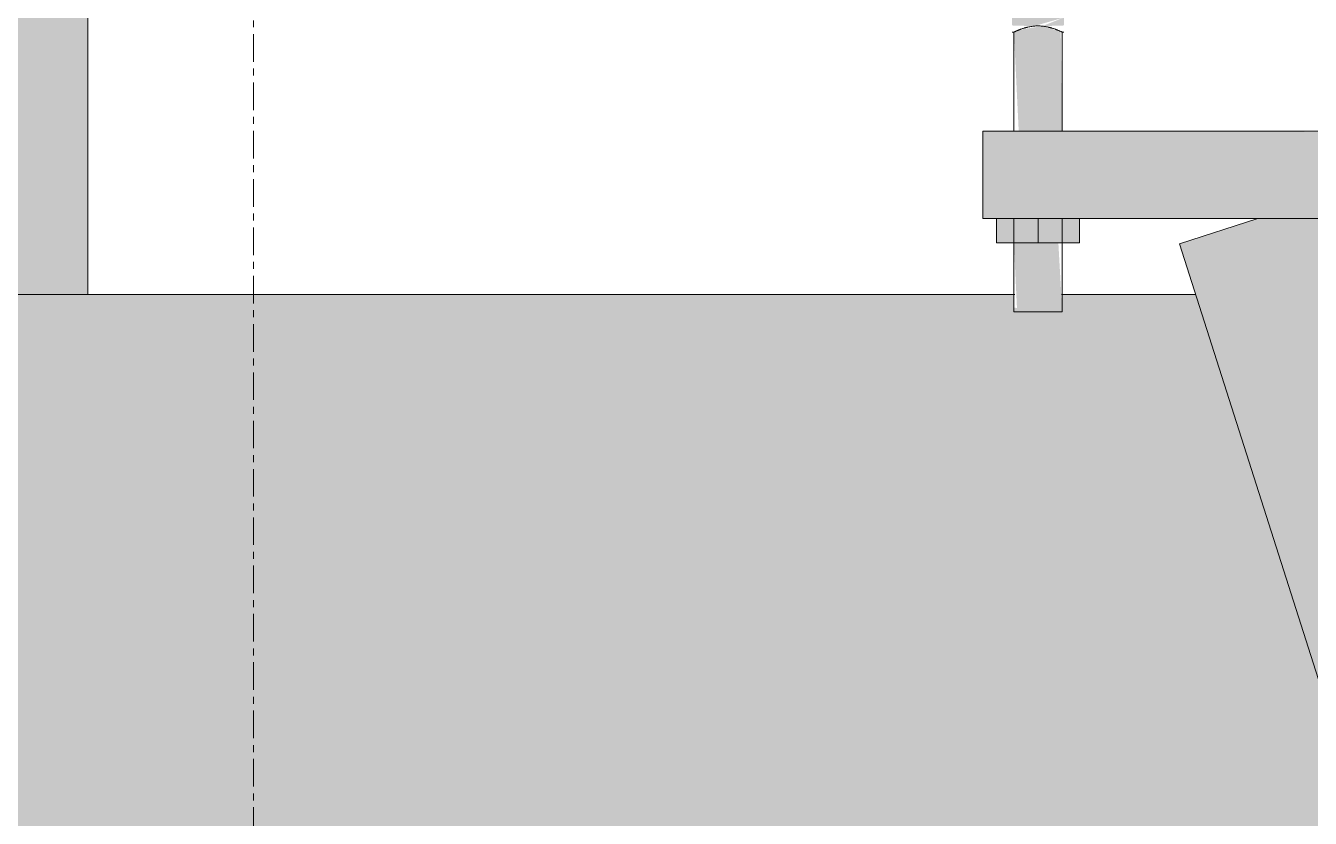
# Model space of a CAD drawing. Header units: inches. Extents: x 21380 to 98133, y -290 to 853.
# Drawn here: x 35852.65 to 35875.93, y 270.51 to 284.87 of the extents above; entities that cross this region are included whole.
import ezdxf

# ---------------------------------------------------------------- set-up
doc = ezdxf.new("R2010")
doc.units = ezdxf.units.IN
doc.header["$MEASUREMENT"] = 0
doc.linetypes.add('Grid Line 1_2_', pattern=[0.875, 0.5, -0.125, 0.125, -0.125])
for name, color, linetype, lineweight in [('M-HVAC-DUCT', 70, 'Continuous', 9), ('Q-SPCQ', 91, 'Continuous', 9), ('S-BEAM', 12, 'Continuous', 9), ('S-GRID', 1, 'Continuous', 9)]:
    doc.layers.add(name, color=color, linetype=linetype, lineweight=lineweight)

# ---------------------------------------------------------------- blocks, each defined once
blk = doc.blocks.new('Basketball_Backstop-Performance_Sports_Systems-3103-Ceiling_Hung - 27_-0_ to 27_-11 7_8_-652462-Building Section - East_West looking South')
at = {"layer": 'Q-SPCQ'}
h = blk.add_hatch(color=256, dxfattribs=at)
h.paths.add_polyline_path([(-25669.097, 284.859), (-25668.705, 284.871), (-25668.705, 285.015), (-25669.061, 284.873)], flags=0)
h.paths.add_polyline_path([(-25669.251, 284.859), (-25668.705, 285.015), (-25668.705, 285.656), (-25669.643, 285.656), (-25669.643, 284.871), (-25669.287, 284.86)], flags=0)
h = blk.add_hatch(color=256, dxfattribs=at)
h.paths.add_polyline_path([(-25669.483, 279.687), (-25668.736, 279.687), (-25668.806, 280.937), (-25669.611, 280.937), (-25669.553, 279.687)], flags=0)
h.paths.add_polyline_path([(-25669.223, 282.955), (-25668.736, 282.955), (-25668.763, 284.763), (-25669.097, 284.859), (-25669.508, 284.795), (-25669.611, 284.75), (-25669.524, 282.955), (-25669.251, 282.955)], flags=0)
h = blk.add_hatch(color=256, dxfattribs=at)
h.paths.add_polyline_path([(-25670.174, 281.375), (-25623.674, 281.375), (-25623.674, 282.875), (-25670.174, 282.955), (-25670.174, 281.497)], flags=0)
h.paths.add_polyline_path([(-25619.832, 281.375), (-25574.174, 281.375), (-25574.174, 282.955), (-25620.674, 282.875), (-25620.674, 281.375), (-25620.361, 281.375)], flags=0)
h.paths.add_polyline_path([(-25622.079, 282.059), (-25622.072, 281.848), (-25621.981, 282.059), (-25621.981, 282.237), (-25622.077, 282.064)], flags=0)
h.paths.add_polyline_path([(-25622.233, 282.052), (-25622.105, 282.107), (-25622.174, 282.212), (-25622.23, 282.059)], flags=0)
h.paths.add_polyline_path([(-25622.356, 281.808), (-25622.254, 281.844), (-25622.271, 282.109), (-25622.356, 282.157), (-25622.356, 281.835)], flags=0)
h.paths.add_polyline_path([(-25621.856, 281.928), (-25621.799, 282.125), (-25621.856, 281.937)], flags=0)
h.paths.add_polyline_path([(-25622.169, 282.226), (-25621.981, 282.312), (-25621.986, 282.396), (-25622.356, 282.39), (-25622.271, 282.232), (-25622.174, 282.227)], flags=0)
for points in [[(-25669.174, 280.937), (-25669.174, 281.375), (-25669.924, 281.375), (-25669.924, 280.937)], [(-25669.174, 280.937), (-25668.424, 280.937), (-25668.424, 281.375), (-25669.174, 281.375)]]:
    blk.add_hatch(color=256, dxfattribs=at).paths.add_polyline_path(points, flags=0)
h = blk.add_hatch(color=256, dxfattribs=at)
h.paths.add_polyline_path([(-25627.273, 157.563), (-25625.39, 157.563), (-25625.39, 160.188), (-25628.11, 160.188), (-25627.868, 159.431)], flags=0)
h.paths.add_polyline_path([(-25629.425, 164.313), (-25626.288, 164.314), (-25663.62, 281.375), (-25665.189, 281.375), (-25666.612, 280.918), (-25629.426, 164.314)], flags=0)
for p, q in [((-25669.643, 284.75), (-25669.611, 284.75)), ((-25669.611, 284.75), (-25669.611, 282.955)), ((-25668.736, 282.955), (-25668.736, 284.75)), ((-25668.736, 284.75), (-25668.705, 284.75)), ((-25670.174, 281.375), (-25670.174, 282.955)), ((-25670.174, 282.955), (-25622.669, 282.955)), ((-25625.486, 281.375), (-25670.174, 281.375)), ((-25669.924, 280.937), (-25669.924, 281.375)), ((-25669.611, 281.375), (-25669.611, 279.687)), ((-25669.174, 281.375), (-25669.174, 280.937)), ((-25668.736, 279.687), (-25668.736, 281.375)), ((-25668.424, 280.937), (-25668.424, 281.375)), ((-25666.612, 280.918), (-25665.189, 281.375)), ((-25669.174, 280.937), (-25669.924, 280.937)), ((-25668.424, 280.937), (-25669.174, 280.937)), ((-25629.426, 164.314), (-25666.612, 280.918)), ((-25668.736, 279.687), (-25669.611, 279.687))]:
    blk.add_line(p, q, dxfattribs=at)
blk.add_open_spline([(-25668.736, 284.75), (-25668.736, 284.75), (-25668.74, 284.752), (-25668.751, 284.758), (-25668.763, 284.762), (-25668.778, 284.769), (-25668.795, 284.777), (-25668.812, 284.785), (-25668.827, 284.791), (-25668.839, 284.795), (-25668.852, 284.799), (-25668.869, 284.806), (-25668.892, 284.814), (-25668.917, 284.822), (-25668.938, 284.829), (-25668.954, 284.833), (-25668.971, 284.837), (-25668.993, 284.842), (-25669.023, 284.848), (-25669.059, 284.855), (-25669.097, 284.859), (-25669.135, 284.862), (-25669.174, 284.862), (-25669.213, 284.862), (-25669.251, 284.859), (-25669.289, 284.855), (-25669.325, 284.848), (-25669.355, 284.842), (-25669.377, 284.837), (-25669.394, 284.833), (-25669.41, 284.829), (-25669.431, 284.822), (-25669.456, 284.814), (-25669.479, 284.806), (-25669.496, 284.799), (-25669.509, 284.795), (-25669.52, 284.791), (-25669.535, 284.785), (-25669.552, 284.777), (-25669.57, 284.769), (-25669.585, 284.762), (-25669.597, 284.758), (-25669.608, 284.752), (-25669.611, 284.75), (-25669.611, 284.75)], degree=3, knots=[0, 0, 0, 0, 0.055556, 0.083333, 0.111111, 0.138889, 0.166667, 0.194444, 0.208333, 0.222222, 0.236111, 0.25, 0.277778, 0.305556, 0.319444, 0.333333, 0.347222, 0.361111, 0.388889, 0.416667, 0.444444, 0.472222, 0.5, 0.527778, 0.555556, 0.583333, 0.611111, 0.638889, 0.652778, 0.666667, 0.680556, 0.694444, 0.722222, 0.75, 0.763889, 0.777778, 0.791667, 0.805556, 0.833333, 0.861111, 0.888889, 0.916667, 0.944444, 1, 1, 1, 1], dxfattribs=at)
blk = doc.blocks.new('columns and girder2 - one-1334686-Building Section - East_West looking South')
at = {"layer": 'S-BEAM'}
h = blk.add_hatch(color=256, dxfattribs=at)
h.paths.add_polyline_path([(-25696.39, 1), (-25686.39, 1), (-25686.39, 248), (-25696.39, 248), (-25696.39, 76.426)], flags=0)
h.paths.add_polyline_path([(-25686.39, 280), (-25686.39, 292.369), (-25696.39, 292.369), (-25696.39, 280)], flags=0)
blk.add_line((-25686.39, 292.369), (-25686.39, 280), dxfattribs=at)

msp = doc.modelspace()

# ---------------------------------------------------------------- hatches: boundary and pattern name
at = {"layer": 'M-HVAC-DUCT', "lineweight": 5}
h = msp.add_hatch(color=256, dxfattribs=at)
h.paths.add_polyline_path([(35823.154, 264), (35878.952, 264), (35873.849, 280), (35871.432, 280), (35871.374, 279.687), (35870.557, 279.761), (35870.557, 280), (35823.154, 280), (35823.154, 266.778)], flags=0)
h.paths.add_polyline_path([(35953.766, 264), (35958.869, 280), (35921.307, 280), (35921.307, 264), (35948.321, 264)], flags=0)
h.paths.add_polyline_path([(36579.99, 264), (36580.25, 264), (36580.25, 280), (36542.688, 280), (36547.791, 264)], flags=0)
h.paths.add_polyline_path([(36586.875, 264), (36619.334, 264), (36624.436, 280), (36586.875, 280), (36586.875, 266.027)], flags=0)
h.paths.add_polyline_path([(35962.433, 264), (36544.519, 264), (36539.417, 280), (36537, 280), (36536.941, 279.687), (36536.125, 279.757), (36536.124, 280), (35965.432, 280), (35965.374, 279.687), (35964.557, 279.769), (35964.557, 280), (35962.14, 280), (35957.038, 264), (35959.587, 264)], flags=0)
h.paths.add_polyline_path([(38645.812, 264), (38645.812, 280), (36631, 280), (36630.941, 279.687), (36630.125, 279.757), (36630.125, 280), (36627.708, 280), (36622.605, 264), (38615.37, 264)], flags=0)
h.paths.add_polyline_path([(35882.223, 264), (35914.682, 264), (35914.682, 280), (35877.121, 280), (35881.356, 266.721)], flags=0)

# ---------------------------------------------------------------- linework, layer by layer
at = {"layer": 'M-HVAC-DUCT'}
for p, q in [((35870.573, 280), (35823.154, 280)), ((35873.849, 280), (35871.417, 280))]:
    msp.add_line(p, q, dxfattribs=at)
at = {"layer": 'S-GRID', "linetype": 'Grid Line 1_2_'}
msp.add_line((35856.779, -273.161), (35856.779, 671.892), dxfattribs=at)

# ---------------------------------------------------------------- block references
at = {"layer": 'Q-SPCQ'}
msp.add_blockref('Basketball_Backstop-Performance_Sports_Systems-3103-Ceiling_Hung - 27_-0_ to 27_-11 7_8_-652462-Building Section - East_West looking South', (61540.169, 0), dxfattribs=at)
at = {"layer": 'S-BEAM'}
msp.add_blockref('columns and girder2 - one-1334686-Building Section - East_West looking South', (61540.169, 0), dxfattribs=at)

doc.saveas('drawing.dxf')
